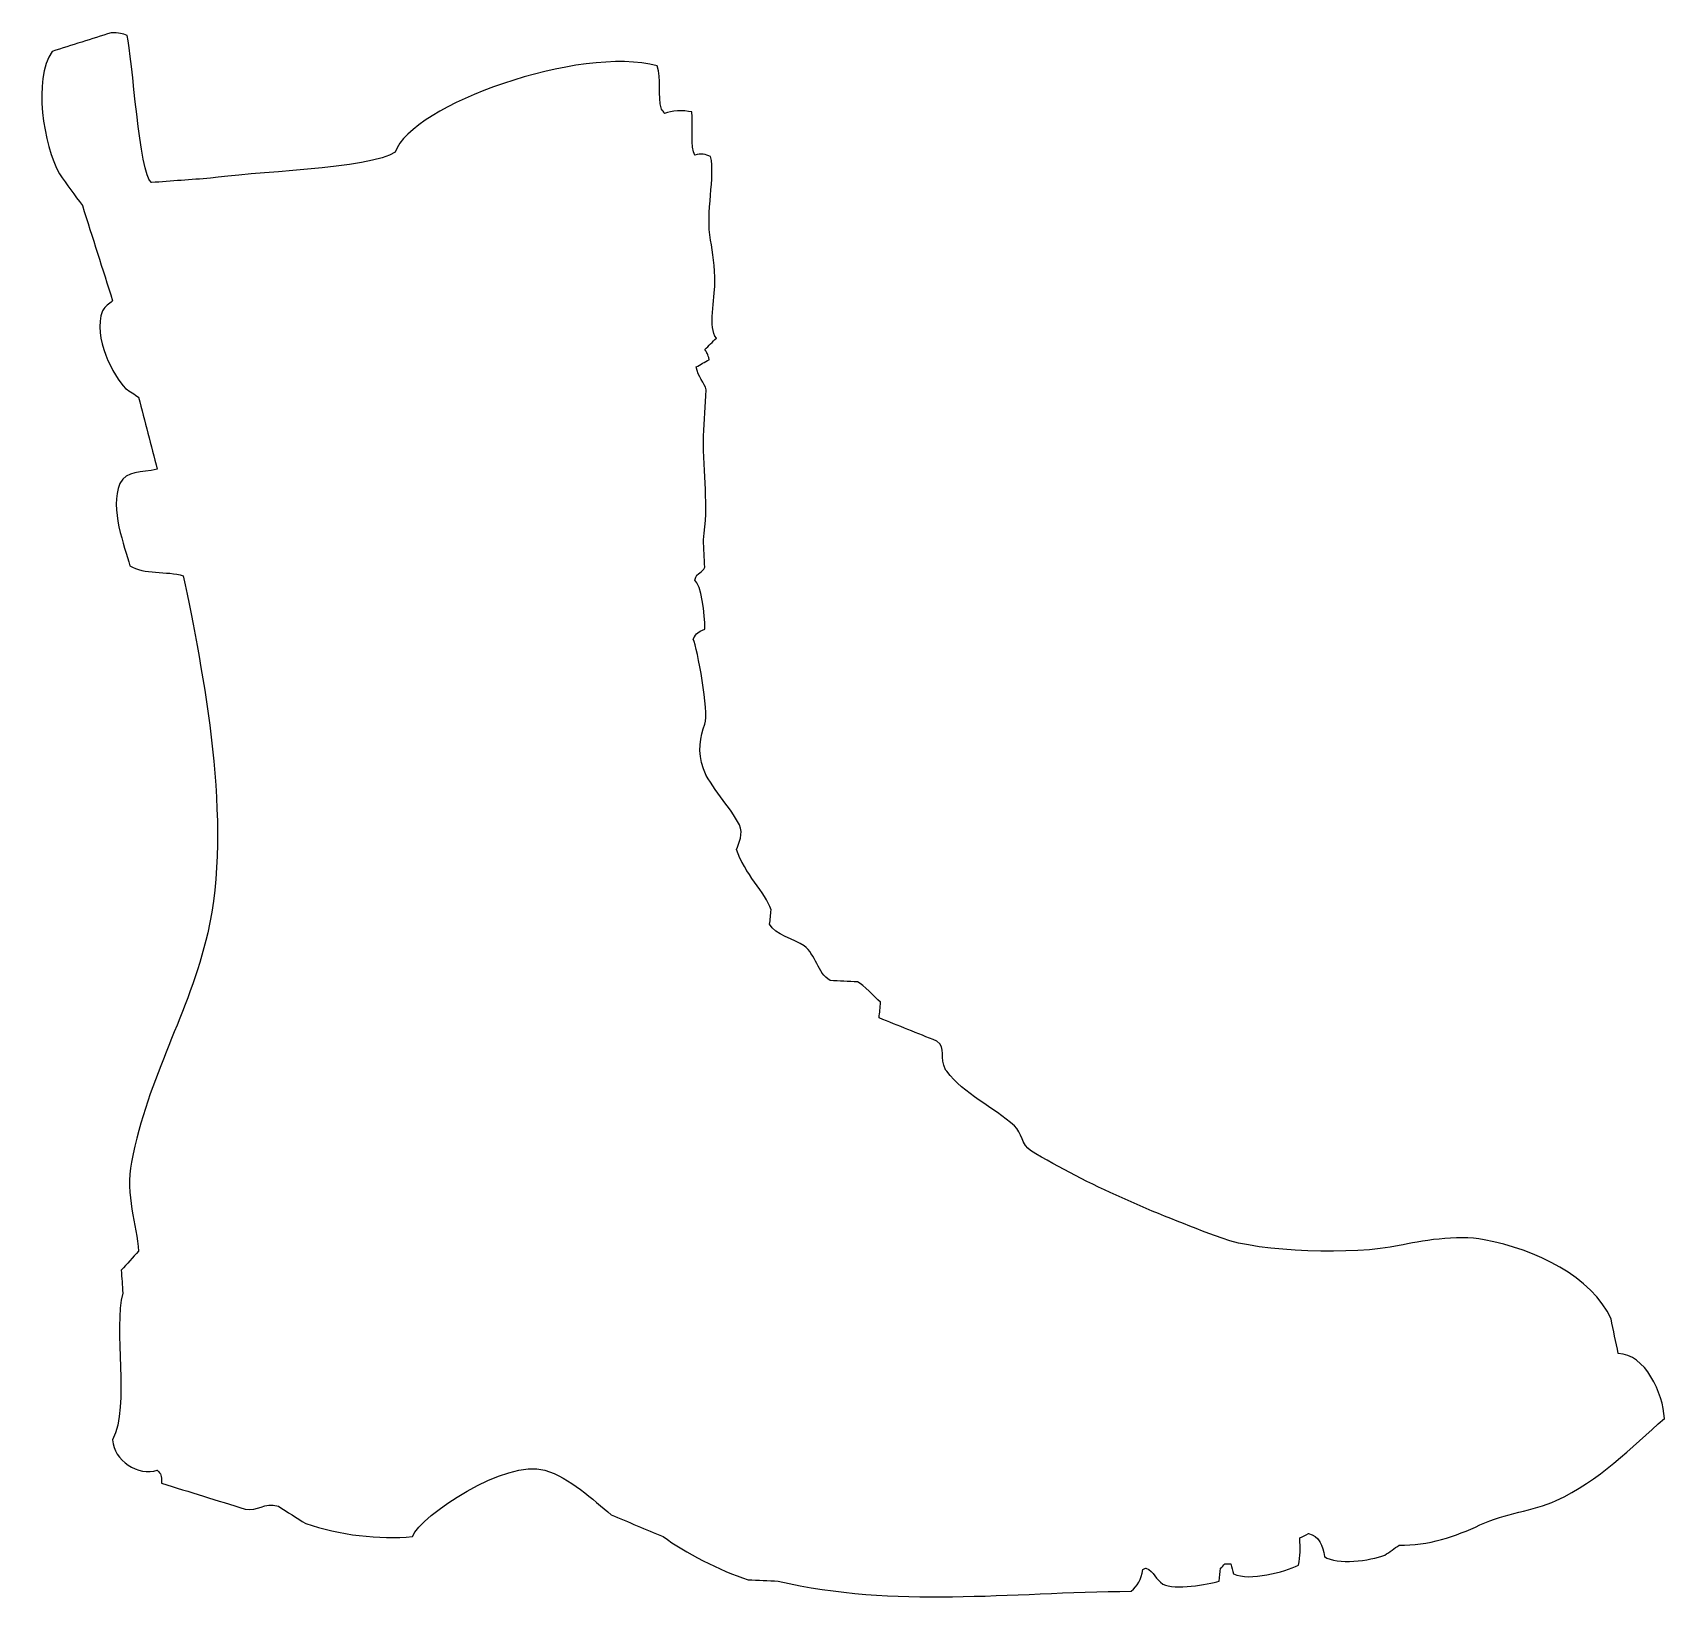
# Model space of a CAD drawing. Header units: centimetres. Extents: x -7 to 7, y -6.8 to 6.7.
import ezdxf

# ---------------------------------------------------------------- set-up
doc = ezdxf.new("R2010")
doc.units = ezdxf.units.CM
doc.header["$MEASUREMENT"] = 0
doc.layers.add('Camada 1', color=7, linetype='Continuous')

msp = doc.modelspace()

# ---------------------------------------------------------------- linework, layer by layer
at = {"layer": 'Camada 1'}
msp.add_open_spline([(-6.36996, 6.71692), (-6.30437, 6.71798), (-6.27074, 6.71044), (-6.23388, 6.69215), (-6.23388, 6.69215), (-6.18628, 6.50482), (-6.13069, 5.50055), (-6.02356, 5.43038), (-6.02356, 5.43038), (-5.85446, 5.44274), (-5.6854, 5.45512), (-5.51633, 5.46747), (-5.51633, 5.46747), (-5.21418, 5.51909), (-4.12708, 5.54904), (-3.93277, 5.69014), (-3.93277, 5.69014), (-3.7905, 6.09969), (-2.34188, 6.61137), (-1.68117, 6.43238), (-1.68117, 6.43238), (-1.64376, 6.32279), (-1.68149, 6.17645), (-1.64408, 6.06128), (-1.64408, 6.06128), (-1.6358, 6.0489), (-1.6276, 6.03654), (-1.61931, 6.02421), (-1.61931, 6.02421), (-1.55647, 6.04871), (-1.46096, 6.05289), (-1.38428, 6.03657), (-1.38428, 6.03657), (-1.37462, 5.94098), (-1.39679, 5.71955), (-1.35949, 5.66544), (-1.35949, 5.66544), (-1.30578, 5.68147), (-1.26469, 5.67407), (-1.22341, 5.65308), (-1.22341, 5.65308), (-1.18076, 5.48512), (-1.26834, 5.17379), (-1.22341, 4.93556), (-1.22341, 4.93556), (-1.20298, 4.82745), (-1.18629, 4.71212), (-1.18629, 4.56446), (-1.18629, 4.56446), (-1.18629, 4.43611), (-1.24529, 4.17915), (-1.17393, 4.09435), (-1.17393, 4.09435), (-1.2069, 4.06136), (-1.23989, 4.02834), (-1.27286, 3.99537), (-1.27286, 3.99537), (-1.25127, 3.96055), (-1.246, 3.96362), (-1.23579, 3.90882), (-1.23579, 3.90882), (-1.27286, 3.88818), (-1.31001, 3.86752), (-1.3471, 3.84691), (-1.3471, 3.84691), (-1.33104, 3.75804), (-1.27474, 3.71192), (-1.26055, 3.64903), (-1.26055, 3.64903), (-1.26878, 3.51708), (-1.27703, 3.38508), (-1.28526, 3.25316), (-1.28526, 3.25316), (-1.28513, 2.91391), (-1.23811, 2.66475), (-1.28526, 2.36244), (-1.28526, 2.36244), (-1.28119, 2.28412), (-1.27703, 2.20573), (-1.27288, 2.12738), (-1.27288, 2.12738), (-1.29159, 2.0734), (-1.33921, 2.09105), (-1.35948, 2.01604), (-1.35948, 2.01604), (-1.30492, 1.97924), (-1.27222, 1.72333), (-1.27288, 1.59541), (-1.27288, 1.59541), (-1.3294, 1.56975), (-1.34355, 1.56408), (-1.37186, 1.50886), (-1.37186, 1.50886), (-1.33881, 1.42859), (-1.23322, 0.8832), (-1.27288, 0.77895), (-1.27288, 0.77895), (-1.31275, 0.6742), (-1.33688, 0.53971), (-1.28526, 0.39544), (-1.28526, 0.39544), (-1.23266, 0.24849), (-1.04973, 0.06254), (-0.97599, -0.08697), (-0.97599, -0.08697), (-0.94001, -0.15997), (-0.97882, -0.24665), (-1.00076, -0.29726), (-1.00076, -0.29726), (-0.93406, -0.5066), (-0.75179, -0.66403), (-0.70382, -0.81688), (-0.70382, -0.81688), (-0.70795, -0.85816), (-0.7121, -0.89932), (-0.71618, -0.9406), (-0.71618, -0.9406), (-0.67607, -1.02929), (-0.49779, -1.06916), (-0.41929, -1.12613), (-0.41929, -1.12613), (-0.32079, -1.19775), (-0.30652, -1.35986), (-0.19662, -1.42305), (-0.19662, -1.42305), (-0.11828, -1.42718), (-0.03988, -1.43131), (0.03846, -1.43543), (0.03846, -1.43543), (0.09392, -1.45998), (0.18036, -1.56574), (0.23642, -1.60865), (0.23642, -1.60865), (0.23229, -1.654), (0.22814, -1.6994), (0.22401, -1.74473), (0.22401, -1.74473), (0.38895, -1.81072), (0.55392, -1.87673), (0.71886, -1.94266), (0.71886, -1.94266), (0.803, -2.00889), (0.74175, -2.08178), (0.79308, -2.19012), (0.79308, -2.19012), (0.79721, -2.19422), (0.80131, -2.19835), (0.80544, -2.2025), (0.80544, -2.2025), (0.95162, -2.39832), (1.2053, -2.50955), (1.38697, -2.67256), (1.38697, -2.67256), (1.44634, -2.72595), (1.45322, -2.84099), (1.52305, -2.88288), (1.52305, -2.88288), (2.03113, -3.18765), (2.56625, -3.41493), (3.16844, -3.6375), (3.16844, -3.6375), (3.4906, -3.75656), (4.3049, -3.78321), (4.69016, -3.69933), (4.69016, -3.69933), (4.86606, -3.66107), (5.18186, -3.6049), (5.42004, -3.64983), (5.42004, -3.64983), (5.86192, -3.73325), (6.34547, -3.9668), (6.50875, -4.33023), (6.50875, -4.33023), (6.52936, -4.42921), (6.55, -4.52819), (6.57061, -4.62715), (6.57061, -4.62715), (6.80151, -4.62879), (6.95735, -4.97082), (6.96651, -5.18391), (6.96651, -5.18391), (6.68404, -5.43399), (6.40247, -5.72279), (6.03862, -5.889), (6.03862, -5.889), (5.83082, -5.98396), (5.60629, -5.99412), (5.38301, -6.09929), (5.38301, -6.09929), (5.17724, -6.19618), (4.93626, -6.27947), (4.69017, -6.27249), (4.69017, -6.27249), (4.64887, -6.30138), (4.60765, -6.33025), (4.56645, -6.35904), (4.56645, -6.35904), (4.43829, -6.40698), (4.1583, -6.4449), (4.04683, -6.37142), (4.04683, -6.37142), (4.03945, -6.27704), (3.9977, -6.19171), (3.91075, -6.17351), (3.91075, -6.17351), (3.88598, -6.18589), (3.86125, -6.1983), (3.83648, -6.21066), (3.83648, -6.21066), (3.84034, -6.30784), (3.84201, -6.35883), (3.82412, -6.44566), (3.82412, -6.44566), (3.70474, -6.50244), (3.40579, -6.58401), (3.26741, -6.51996), (3.26741, -6.51996), (3.25913, -6.49107), (3.25087, -6.46215), (3.24264, -6.43336), (3.24264, -6.43336), (3.2261, -6.43336), (3.20962, -6.43336), (3.19314, -6.43336), (3.19314, -6.43336), (3.18073, -6.44569), (3.16837, -6.45813), (3.15605, -6.47043), (3.15605, -6.47043), (3.15192, -6.50758), (3.14777, -6.54467), (3.14369, -6.58174), (3.14369, -6.58174), (3.04746, -6.60949), (2.76134, -6.66156), (2.6612, -6.60656), (2.6612, -6.60656), (2.59646, -6.57092), (2.59082, -6.4985), (2.5128, -6.47041), (2.5128, -6.47041), (2.50452, -6.47451), (2.49626, -6.47864), (2.48803, -6.48285), (2.48803, -6.48285), (2.47604, -6.5704), (2.44027, -6.62147), (2.38908, -6.66838), (2.38908, -6.66838), (1.32207, -6.67695), (0.36978, -6.81567), (-0.64196, -6.58176), (-0.64196, -6.58176), (-0.72856, -6.57766), (-0.81518, -6.57353), (-0.90178, -6.56943), (-0.90178, -6.56943), (-1.15001, -6.49008), (-1.43941, -6.33914), (-1.63166, -6.19833), (-1.63166, -6.19833), (-1.78012, -6.13647), (-1.92865, -6.07461), (-2.07701, -6.01278), (-2.07701, -6.01278), (-2.23282, -5.88324), (-2.43301, -5.69142), (-2.64613, -5.62924), (-2.64613, -5.62924), (-2.98522, -5.53037), (-3.70854, -6.01609), (-3.78431, -6.19833), (-3.78431, -6.19833), (-4.06342, -6.22669), (-4.41497, -6.18632), (-4.69982, -6.08697), (-4.69982, -6.08697), (-4.77816, -6.03755), (-4.85656, -5.98804), (-4.93488, -5.93857), (-4.93488, -5.93857), (-5.06024, -5.90108), (-5.10821, -5.98659), (-5.21944, -5.96331), (-5.21944, -5.96331), (-5.4586, -5.88907), (-5.69781, -5.81485), (-5.93696, -5.74061), (-5.93696, -5.74061), (-5.93762, -5.67044), (-5.94035, -5.66153), (-5.97405, -5.62927), (-5.97405, -5.62927), (-6.13595, -5.68571), (-6.35145, -5.54344), (-6.35759, -5.3695), (-6.35759, -5.3695), (-6.209, -5.06613), (-6.35336, -4.41719), (-6.27099, -4.10765), (-6.27099, -4.10765), (-6.27512, -4.04172), (-6.27925, -3.97576), (-6.2834, -3.90974), (-6.2834, -3.90974), (-6.2339, -3.85619), (-6.18439, -3.80253), (-6.13492, -3.74898), (-6.13492, -3.74898), (-6.14894, -3.52295), (-6.25308, -3.26773), (-6.19681, -2.98195), (-6.19681, -2.98195), (-6.05047, -2.23934), (-5.70371, -1.71089), (-5.54109, -1.01491), (-5.54109, -1.01491), (-5.3222, -0.07821), (-5.58115, 1.23667), (-5.75141, 2.05304), (-5.75141, 2.05304), (-5.89249, 2.09659), (-6.08981, 2.06214), (-6.20917, 2.13959), (-6.20917, 2.13959), (-6.2546, 2.30734), (-6.38557, 2.62825), (-6.29577, 2.84473), (-6.29577, 2.84473), (-6.23804, 2.96255), (-6.11514, 2.934), (-5.97409, 2.96848), (-5.97409, 2.96848), (-6.02772, 3.17462), (-6.08133, 3.38086), (-6.13493, 3.58705), (-6.13493, 3.58705), (-6.17205, 3.61176), (-6.20917, 3.63645), (-6.24627, 3.66121), (-6.24627, 3.66121), (-6.34848, 3.76781), (-6.53308, 4.0979), (-6.4442, 4.32928), (-6.4442, 4.32928), (-6.41988, 4.37434), (-6.38925, 4.38079), (-6.35763, 4.41583), (-6.35763, 4.41583), (-6.4442, 4.68795), (-6.5308, 4.96021), (-6.6174, 5.23233), (-6.6174, 5.23233), (-6.68339, 5.32306), (-6.74937, 5.41378), (-6.81536, 5.50448), (-6.81536, 5.50448), (-6.94932, 5.74978), (-7.04475, 6.31612), (-6.87722, 6.55599), (-6.87722, 6.55599), (-6.70813, 6.60972), (-6.53906, 6.66335), (-6.36996, 6.71692)], degree=3, knots=[0, 0, 0, 0, 0.01086957, 0.01086957, 0.01086957, 0.01086957, 0.02173913, 0.02173913, 0.02173913, 0.02173913, 0.0326087, 0.0326087, 0.0326087, 0.0326087, 0.04347826, 0.04347826, 0.04347826, 0.04347826, 0.05434783, 0.05434783, 0.05434783, 0.05434783, 0.06521739, 0.06521739, 0.06521739, 0.06521739, 0.07608696, 0.07608696, 0.07608696, 0.07608696, 0.08695652, 0.08695652, 0.08695652, 0.08695652, 0.09782609, 0.09782609, 0.09782609, 0.09782609, 0.10869565, 0.10869565, 0.10869565, 0.10869565, 0.11956522, 0.11956522, 0.11956522, 0.11956522, 0.13043478, 0.13043478, 0.13043478, 0.13043478, 0.14130435, 0.14130435, 0.14130435, 0.14130435, 0.15217391, 0.15217391, 0.15217391, 0.15217391, 0.16304348, 0.16304348, 0.16304348, 0.16304348, 0.17391304, 0.17391304, 0.17391304, 0.17391304, 0.18478261, 0.18478261, 0.18478261, 0.18478261, 0.19565217, 0.19565217, 0.19565217, 0.19565217, 0.20652174, 0.20652174, 0.20652174, 0.20652174, 0.2173913, 0.2173913, 0.2173913, 0.2173913, 0.22826087, 0.22826087, 0.22826087, 0.22826087, 0.23913043, 0.23913043, 0.23913043, 0.23913043, 0.25, 0.25, 0.25, 0.25, 0.26086957, 0.26086957, 0.26086957, 0.26086957, 0.27173913, 0.27173913, 0.27173913, 0.27173913, 0.2826087, 0.2826087, 0.2826087, 0.2826087, 0.29347826, 0.29347826, 0.29347826, 0.29347826, 0.30434783, 0.30434783, 0.30434783, 0.30434783, 0.31521739, 0.31521739, 0.31521739, 0.31521739, 0.32608696, 0.32608696, 0.32608696, 0.32608696, 0.33695652, 0.33695652, 0.33695652, 0.33695652, 0.34782609, 0.34782609, 0.34782609, 0.34782609, 0.35869565, 0.35869565, 0.35869565, 0.35869565, 0.36956522, 0.36956522, 0.36956522, 0.36956522, 0.38043478, 0.38043478, 0.38043478, 0.38043478, 0.39130435, 0.39130435, 0.39130435, 0.39130435, 0.40217391, 0.40217391, 0.40217391, 0.40217391, 0.41304348, 0.41304348, 0.41304348, 0.41304348, 0.42391304, 0.42391304, 0.42391304, 0.42391304, 0.43478261, 0.43478261, 0.43478261, 0.43478261, 0.44565217, 0.44565217, 0.44565217, 0.44565217, 0.45652174, 0.45652174, 0.45652174, 0.45652174, 0.4673913, 0.4673913, 0.4673913, 0.4673913, 0.47826087, 0.47826087, 0.47826087, 0.47826087, 0.48913043, 0.48913043, 0.48913043, 0.48913043, 0.5, 0.5, 0.5, 0.5, 0.51086957, 0.51086957, 0.51086957, 0.51086957, 0.52173913, 0.52173913, 0.52173913, 0.52173913, 0.5326087, 0.5326087, 0.5326087, 0.5326087, 0.54347826, 0.54347826, 0.54347826, 0.54347826, 0.55434783, 0.55434783, 0.55434783, 0.55434783, 0.56521739, 0.56521739, 0.56521739, 0.56521739, 0.57608696, 0.57608696, 0.57608696, 0.57608696, 0.58695652, 0.58695652, 0.58695652, 0.58695652, 0.59782609, 0.59782609, 0.59782609, 0.59782609, 0.60869565, 0.60869565, 0.60869565, 0.60869565, 0.61956522, 0.61956522, 0.61956522, 0.61956522, 0.63043478, 0.63043478, 0.63043478, 0.63043478, 0.64130435, 0.64130435, 0.64130435, 0.64130435, 0.65217391, 0.65217391, 0.65217391, 0.65217391, 0.66304348, 0.66304348, 0.66304348, 0.66304348, 0.67391304, 0.67391304, 0.67391304, 0.67391304, 0.68478261, 0.68478261, 0.68478261, 0.68478261, 0.69565217, 0.69565217, 0.69565217, 0.69565217, 0.70652174, 0.70652174, 0.70652174, 0.70652174, 0.7173913, 0.7173913, 0.7173913, 0.7173913, 0.72826087, 0.72826087, 0.72826087, 0.72826087, 0.73913043, 0.73913043, 0.73913043, 0.73913043, 0.75, 0.75, 0.75, 0.75, 0.76086957, 0.76086957, 0.76086957, 0.76086957, 0.77173913, 0.77173913, 0.77173913, 0.77173913, 0.7826087, 0.7826087, 0.7826087, 0.7826087, 0.79347826, 0.79347826, 0.79347826, 0.79347826, 0.80434783, 0.80434783, 0.80434783, 0.80434783, 0.81521739, 0.81521739, 0.81521739, 0.81521739, 0.82608696, 0.82608696, 0.82608696, 0.82608696, 0.83695652, 0.83695652, 0.83695652, 0.83695652, 0.84782609, 0.84782609, 0.84782609, 0.84782609, 0.85869565, 0.85869565, 0.85869565, 0.85869565, 0.86956522, 0.86956522, 0.86956522, 0.86956522, 0.88043478, 0.88043478, 0.88043478, 0.88043478, 0.89130435, 0.89130435, 0.89130435, 0.89130435, 0.90217391, 0.90217391, 0.90217391, 0.90217391, 0.91304348, 0.91304348, 0.91304348, 0.91304348, 0.92391304, 0.92391304, 0.92391304, 0.92391304, 0.93478261, 0.93478261, 0.93478261, 0.93478261, 0.94565217, 0.94565217, 0.94565217, 0.94565217, 0.95652174, 0.95652174, 0.95652174, 0.95652174, 0.9673913, 0.9673913, 0.9673913, 0.9673913, 0.97826087, 0.97826087, 0.97826087, 0.97826087, 1, 1, 1, 1], dxfattribs=at)
at = {"layer": 'Camada 1', "lineweight": 18}
msp.add_open_spline([(-6.36996, 6.71692), (-6.30437, 6.71798), (-6.27074, 6.71044), (-6.23388, 6.69215), (-6.23388, 6.69215), (-6.18628, 6.50482), (-6.13069, 5.50055), (-6.02356, 5.43038), (-6.02356, 5.43038), (-5.85446, 5.44274), (-5.6854, 5.45512), (-5.51633, 5.46747), (-5.51633, 5.46747), (-5.21418, 5.51909), (-4.12708, 5.54904), (-3.93277, 5.69014), (-3.93277, 5.69014), (-3.7905, 6.09969), (-2.34188, 6.61137), (-1.68117, 6.43238), (-1.68117, 6.43238), (-1.64376, 6.32279), (-1.68149, 6.17645), (-1.64408, 6.06128), (-1.64408, 6.06128), (-1.6358, 6.0489), (-1.6276, 6.03654), (-1.61931, 6.02421), (-1.61931, 6.02421), (-1.55647, 6.04871), (-1.46096, 6.05289), (-1.38428, 6.03657), (-1.38428, 6.03657), (-1.37462, 5.94098), (-1.39679, 5.71955), (-1.35949, 5.66544), (-1.35949, 5.66544), (-1.30578, 5.68147), (-1.26469, 5.67407), (-1.22341, 5.65308), (-1.22341, 5.65308), (-1.18076, 5.48512), (-1.26834, 5.17379), (-1.22341, 4.93556), (-1.22341, 4.93556), (-1.20298, 4.82745), (-1.18629, 4.71212), (-1.18629, 4.56446), (-1.18629, 4.56446), (-1.18629, 4.43611), (-1.24529, 4.17915), (-1.17393, 4.09435), (-1.17393, 4.09435), (-1.2069, 4.06136), (-1.23989, 4.02834), (-1.27286, 3.99537), (-1.27286, 3.99537), (-1.25127, 3.96055), (-1.246, 3.96362), (-1.23579, 3.90882), (-1.23579, 3.90882), (-1.27286, 3.88818), (-1.31001, 3.86752), (-1.3471, 3.84691), (-1.3471, 3.84691), (-1.33104, 3.75804), (-1.27474, 3.71192), (-1.26055, 3.64903), (-1.26055, 3.64903), (-1.26878, 3.51708), (-1.27703, 3.38508), (-1.28526, 3.25316), (-1.28526, 3.25316), (-1.28513, 2.91391), (-1.23811, 2.66475), (-1.28526, 2.36244), (-1.28526, 2.36244), (-1.28119, 2.28412), (-1.27703, 2.20573), (-1.27288, 2.12738), (-1.27288, 2.12738), (-1.29159, 2.0734), (-1.33921, 2.09105), (-1.35948, 2.01604), (-1.35948, 2.01604), (-1.30492, 1.97924), (-1.27222, 1.72333), (-1.27288, 1.59541), (-1.27288, 1.59541), (-1.3294, 1.56975), (-1.34355, 1.56408), (-1.37186, 1.50886), (-1.37186, 1.50886), (-1.33881, 1.42859), (-1.23322, 0.8832), (-1.27288, 0.77895), (-1.27288, 0.77895), (-1.31275, 0.6742), (-1.33688, 0.53971), (-1.28526, 0.39544), (-1.28526, 0.39544), (-1.23266, 0.24849), (-1.04973, 0.06254), (-0.97599, -0.08697), (-0.97599, -0.08697), (-0.94001, -0.15997), (-0.97882, -0.24665), (-1.00076, -0.29726), (-1.00076, -0.29726), (-0.93406, -0.5066), (-0.75179, -0.66403), (-0.70382, -0.81688), (-0.70382, -0.81688), (-0.70795, -0.85816), (-0.7121, -0.89932), (-0.71618, -0.9406), (-0.71618, -0.9406), (-0.67607, -1.02929), (-0.49779, -1.06916), (-0.41929, -1.12613), (-0.41929, -1.12613), (-0.32079, -1.19775), (-0.30652, -1.35986), (-0.19662, -1.42305), (-0.19662, -1.42305), (-0.11828, -1.42718), (-0.03988, -1.43131), (0.03846, -1.43543), (0.03846, -1.43543), (0.09392, -1.45998), (0.18036, -1.56574), (0.23642, -1.60865), (0.23642, -1.60865), (0.23229, -1.654), (0.22814, -1.6994), (0.22401, -1.74473), (0.22401, -1.74473), (0.38895, -1.81072), (0.55392, -1.87673), (0.71886, -1.94266), (0.71886, -1.94266), (0.803, -2.00889), (0.74175, -2.08178), (0.79308, -2.19012), (0.79308, -2.19012), (0.79721, -2.19422), (0.80131, -2.19835), (0.80544, -2.2025), (0.80544, -2.2025), (0.95162, -2.39832), (1.2053, -2.50955), (1.38697, -2.67256), (1.38697, -2.67256), (1.44634, -2.72595), (1.45322, -2.84099), (1.52305, -2.88288), (1.52305, -2.88288), (2.03113, -3.18765), (2.56625, -3.41493), (3.16844, -3.6375), (3.16844, -3.6375), (3.4906, -3.75656), (4.3049, -3.78321), (4.69016, -3.69933), (4.69016, -3.69933), (4.86606, -3.66107), (5.18186, -3.6049), (5.42004, -3.64983), (5.42004, -3.64983), (5.86192, -3.73325), (6.34547, -3.9668), (6.50875, -4.33023), (6.50875, -4.33023), (6.52936, -4.42921), (6.55, -4.52819), (6.57061, -4.62715), (6.57061, -4.62715), (6.80151, -4.62879), (6.95735, -4.97082), (6.96651, -5.18391), (6.96651, -5.18391), (6.68404, -5.43399), (6.40247, -5.72279), (6.03862, -5.889), (6.03862, -5.889), (5.83082, -5.98396), (5.60629, -5.99412), (5.38301, -6.09929), (5.38301, -6.09929), (5.17724, -6.19618), (4.93626, -6.27947), (4.69017, -6.27249), (4.69017, -6.27249), (4.64887, -6.30138), (4.60765, -6.33025), (4.56645, -6.35904), (4.56645, -6.35904), (4.43829, -6.40698), (4.1583, -6.4449), (4.04683, -6.37142), (4.04683, -6.37142), (4.03945, -6.27704), (3.9977, -6.19171), (3.91075, -6.17351), (3.91075, -6.17351), (3.88598, -6.18589), (3.86125, -6.1983), (3.83648, -6.21066), (3.83648, -6.21066), (3.84034, -6.30784), (3.84201, -6.35883), (3.82412, -6.44566), (3.82412, -6.44566), (3.70474, -6.50244), (3.40579, -6.58401), (3.26741, -6.51996), (3.26741, -6.51996), (3.25913, -6.49107), (3.25087, -6.46215), (3.24264, -6.43336), (3.24264, -6.43336), (3.2261, -6.43336), (3.20962, -6.43336), (3.19314, -6.43336), (3.19314, -6.43336), (3.18073, -6.44569), (3.16837, -6.45813), (3.15605, -6.47043), (3.15605, -6.47043), (3.15192, -6.50758), (3.14777, -6.54467), (3.14369, -6.58174), (3.14369, -6.58174), (3.04746, -6.60949), (2.76134, -6.66156), (2.6612, -6.60656), (2.6612, -6.60656), (2.59646, -6.57092), (2.59082, -6.4985), (2.5128, -6.47041), (2.5128, -6.47041), (2.50452, -6.47451), (2.49626, -6.47864), (2.48803, -6.48285), (2.48803, -6.48285), (2.47604, -6.5704), (2.44027, -6.62147), (2.38908, -6.66838), (2.38908, -6.66838), (1.32207, -6.67695), (0.36978, -6.81567), (-0.64196, -6.58176), (-0.64196, -6.58176), (-0.72856, -6.57766), (-0.81518, -6.57353), (-0.90178, -6.56943), (-0.90178, -6.56943), (-1.15001, -6.49008), (-1.43941, -6.33914), (-1.63166, -6.19833), (-1.63166, -6.19833), (-1.78012, -6.13647), (-1.92865, -6.07461), (-2.07701, -6.01278), (-2.07701, -6.01278), (-2.23282, -5.88324), (-2.43301, -5.69142), (-2.64613, -5.62924), (-2.64613, -5.62924), (-2.98522, -5.53037), (-3.70854, -6.01609), (-3.78431, -6.19833), (-3.78431, -6.19833), (-4.06342, -6.22669), (-4.41497, -6.18632), (-4.69982, -6.08697), (-4.69982, -6.08697), (-4.77816, -6.03755), (-4.85656, -5.98804), (-4.93488, -5.93857), (-4.93488, -5.93857), (-5.06024, -5.90108), (-5.10821, -5.98659), (-5.21944, -5.96331), (-5.21944, -5.96331), (-5.4586, -5.88907), (-5.69781, -5.81485), (-5.93696, -5.74061), (-5.93696, -5.74061), (-5.93762, -5.67044), (-5.94035, -5.66153), (-5.97405, -5.62927), (-5.97405, -5.62927), (-6.13595, -5.68571), (-6.35145, -5.54344), (-6.35759, -5.3695), (-6.35759, -5.3695), (-6.209, -5.06613), (-6.35336, -4.41719), (-6.27099, -4.10765), (-6.27099, -4.10765), (-6.27512, -4.04172), (-6.27925, -3.97576), (-6.2834, -3.90974), (-6.2834, -3.90974), (-6.2339, -3.85619), (-6.18439, -3.80253), (-6.13492, -3.74898), (-6.13492, -3.74898), (-6.14894, -3.52295), (-6.25308, -3.26773), (-6.19681, -2.98195), (-6.19681, -2.98195), (-6.05047, -2.23934), (-5.70371, -1.71089), (-5.54109, -1.01491), (-5.54109, -1.01491), (-5.3222, -0.07821), (-5.58115, 1.23667), (-5.75141, 2.05304), (-5.75141, 2.05304), (-5.89249, 2.09659), (-6.08981, 2.06214), (-6.20917, 2.13959), (-6.20917, 2.13959), (-6.2546, 2.30734), (-6.38557, 2.62825), (-6.29577, 2.84473), (-6.29577, 2.84473), (-6.23804, 2.96255), (-6.11514, 2.934), (-5.97409, 2.96848), (-5.97409, 2.96848), (-6.02772, 3.17462), (-6.08133, 3.38086), (-6.13493, 3.58705), (-6.13493, 3.58705), (-6.17205, 3.61176), (-6.20917, 3.63645), (-6.24627, 3.66121), (-6.24627, 3.66121), (-6.34848, 3.76781), (-6.53308, 4.0979), (-6.4442, 4.32928), (-6.4442, 4.32928), (-6.41988, 4.37434), (-6.38925, 4.38079), (-6.35763, 4.41583), (-6.35763, 4.41583), (-6.4442, 4.68795), (-6.5308, 4.96021), (-6.6174, 5.23233), (-6.6174, 5.23233), (-6.68339, 5.32306), (-6.74937, 5.41378), (-6.81536, 5.50448), (-6.81536, 5.50448), (-6.94932, 5.74978), (-7.04475, 6.31612), (-6.87722, 6.55599), (-6.87722, 6.55599), (-6.70813, 6.60972), (-6.53906, 6.66335), (-6.36996, 6.71692)], degree=3, knots=[0, 0, 0, 0, 0.01086957, 0.01086957, 0.01086957, 0.01086957, 0.02173913, 0.02173913, 0.02173913, 0.02173913, 0.0326087, 0.0326087, 0.0326087, 0.0326087, 0.04347826, 0.04347826, 0.04347826, 0.04347826, 0.05434783, 0.05434783, 0.05434783, 0.05434783, 0.06521739, 0.06521739, 0.06521739, 0.06521739, 0.07608696, 0.07608696, 0.07608696, 0.07608696, 0.08695652, 0.08695652, 0.08695652, 0.08695652, 0.09782609, 0.09782609, 0.09782609, 0.09782609, 0.10869565, 0.10869565, 0.10869565, 0.10869565, 0.11956522, 0.11956522, 0.11956522, 0.11956522, 0.13043478, 0.13043478, 0.13043478, 0.13043478, 0.14130435, 0.14130435, 0.14130435, 0.14130435, 0.15217391, 0.15217391, 0.15217391, 0.15217391, 0.16304348, 0.16304348, 0.16304348, 0.16304348, 0.17391304, 0.17391304, 0.17391304, 0.17391304, 0.18478261, 0.18478261, 0.18478261, 0.18478261, 0.19565217, 0.19565217, 0.19565217, 0.19565217, 0.20652174, 0.20652174, 0.20652174, 0.20652174, 0.2173913, 0.2173913, 0.2173913, 0.2173913, 0.22826087, 0.22826087, 0.22826087, 0.22826087, 0.23913043, 0.23913043, 0.23913043, 0.23913043, 0.25, 0.25, 0.25, 0.25, 0.26086957, 0.26086957, 0.26086957, 0.26086957, 0.27173913, 0.27173913, 0.27173913, 0.27173913, 0.2826087, 0.2826087, 0.2826087, 0.2826087, 0.29347826, 0.29347826, 0.29347826, 0.29347826, 0.30434783, 0.30434783, 0.30434783, 0.30434783, 0.31521739, 0.31521739, 0.31521739, 0.31521739, 0.32608696, 0.32608696, 0.32608696, 0.32608696, 0.33695652, 0.33695652, 0.33695652, 0.33695652, 0.34782609, 0.34782609, 0.34782609, 0.34782609, 0.35869565, 0.35869565, 0.35869565, 0.35869565, 0.36956522, 0.36956522, 0.36956522, 0.36956522, 0.38043478, 0.38043478, 0.38043478, 0.38043478, 0.39130435, 0.39130435, 0.39130435, 0.39130435, 0.40217391, 0.40217391, 0.40217391, 0.40217391, 0.41304348, 0.41304348, 0.41304348, 0.41304348, 0.42391304, 0.42391304, 0.42391304, 0.42391304, 0.43478261, 0.43478261, 0.43478261, 0.43478261, 0.44565217, 0.44565217, 0.44565217, 0.44565217, 0.45652174, 0.45652174, 0.45652174, 0.45652174, 0.4673913, 0.4673913, 0.4673913, 0.4673913, 0.47826087, 0.47826087, 0.47826087, 0.47826087, 0.48913043, 0.48913043, 0.48913043, 0.48913043, 0.5, 0.5, 0.5, 0.5, 0.51086957, 0.51086957, 0.51086957, 0.51086957, 0.52173913, 0.52173913, 0.52173913, 0.52173913, 0.5326087, 0.5326087, 0.5326087, 0.5326087, 0.54347826, 0.54347826, 0.54347826, 0.54347826, 0.55434783, 0.55434783, 0.55434783, 0.55434783, 0.56521739, 0.56521739, 0.56521739, 0.56521739, 0.57608696, 0.57608696, 0.57608696, 0.57608696, 0.58695652, 0.58695652, 0.58695652, 0.58695652, 0.59782609, 0.59782609, 0.59782609, 0.59782609, 0.60869565, 0.60869565, 0.60869565, 0.60869565, 0.61956522, 0.61956522, 0.61956522, 0.61956522, 0.63043478, 0.63043478, 0.63043478, 0.63043478, 0.64130435, 0.64130435, 0.64130435, 0.64130435, 0.65217391, 0.65217391, 0.65217391, 0.65217391, 0.66304348, 0.66304348, 0.66304348, 0.66304348, 0.67391304, 0.67391304, 0.67391304, 0.67391304, 0.68478261, 0.68478261, 0.68478261, 0.68478261, 0.69565217, 0.69565217, 0.69565217, 0.69565217, 0.70652174, 0.70652174, 0.70652174, 0.70652174, 0.7173913, 0.7173913, 0.7173913, 0.7173913, 0.72826087, 0.72826087, 0.72826087, 0.72826087, 0.73913043, 0.73913043, 0.73913043, 0.73913043, 0.75, 0.75, 0.75, 0.75, 0.76086957, 0.76086957, 0.76086957, 0.76086957, 0.77173913, 0.77173913, 0.77173913, 0.77173913, 0.7826087, 0.7826087, 0.7826087, 0.7826087, 0.79347826, 0.79347826, 0.79347826, 0.79347826, 0.80434783, 0.80434783, 0.80434783, 0.80434783, 0.81521739, 0.81521739, 0.81521739, 0.81521739, 0.82608696, 0.82608696, 0.82608696, 0.82608696, 0.83695652, 0.83695652, 0.83695652, 0.83695652, 0.84782609, 0.84782609, 0.84782609, 0.84782609, 0.85869565, 0.85869565, 0.85869565, 0.85869565, 0.86956522, 0.86956522, 0.86956522, 0.86956522, 0.88043478, 0.88043478, 0.88043478, 0.88043478, 0.89130435, 0.89130435, 0.89130435, 0.89130435, 0.90217391, 0.90217391, 0.90217391, 0.90217391, 0.91304348, 0.91304348, 0.91304348, 0.91304348, 0.92391304, 0.92391304, 0.92391304, 0.92391304, 0.93478261, 0.93478261, 0.93478261, 0.93478261, 0.94565217, 0.94565217, 0.94565217, 0.94565217, 0.95652174, 0.95652174, 0.95652174, 0.95652174, 0.9673913, 0.9673913, 0.9673913, 0.9673913, 0.97826087, 0.97826087, 0.97826087, 0.97826087, 1, 1, 1, 1], dxfattribs=at)

doc.saveas('drawing.dxf')
